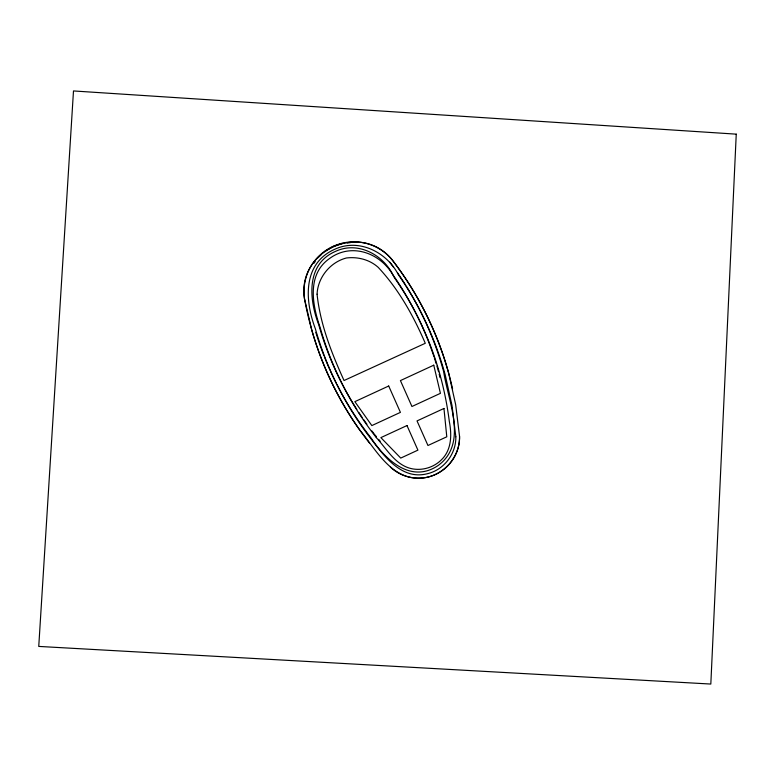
<?xml version="1.0" encoding="UTF-8"?>
<svg xmlns="http://www.w3.org/2000/svg" width="775" height="775" viewBox="0 0 775 775"><rect width="100%" height="100%" fill="white"/><g stroke="black" fill="none" stroke-linecap="round" stroke-linejoin="round"><path stroke-width="1.16" d="M459.546 436.364C460.234 458.17 441.421 477.865 419.604 478.165C390.687 478.892 375.904 449.432 359.862 430.193A328.242 328.242 0 0 1 304.488 298.704C296.767 250.112 361.198 221.476 392.092 259.761A422.549 371.797 -27 0 1 448.735 373.472L455.671 404.657L459.546 436.364A41.114 41.114 0 0 1 390.377 467.112M313.933 263.316L315.192 261.524M317.721 257.93L320.937 254.975M324.967 251.284L333.444 246.363L342.782 243.369M347.142 242.953L350.416 242.643M374.848 434.756L376.369 436.596M378.655 439.367L380.186 441.207M376.292 437.584C387.045 449.316 395.938 466.114 413.075 468.962C423.508 470.638 434.465 466.996 441.818 459.41C451.786 449.452 451.815 434.446 449.326 421.522C446.739 400.937 442.215 380.622 435.85 360.879A441.246 375.071 -27 0 0 394.368 277.644C382.463 253.735 352.189 241.693 329.482 258.569C306.648 274.515 312.325 304.963 320.114 327.438A440.403 374.354 -27 0 0 376.301 437.584M389.806 262.173L393.361 267.036M439.163 374.102L440.026 377.59M452.59 388.972A328.242 328.242 0 0 0 392.092 259.761A49.823 49.823 0 0 0 304.488 298.704L311.715 329.821A422.559 371.806 -27 0 0 369.433 442.98M336.989 384.662A418.762 368.464 -27 0 0 371.06 437.943C385.698 460.292 411.525 484.075 438.602 465.174C468.207 442.845 447.96 401.121 443.697 371.797A418.965 368.648 -27 0 0 406.245 286.062M336.476 383.654A418.762 368.464 -27 0 1 330.605 371.419M330.14 370.382A418.762 368.464 -27 0 1 324.405 356.839M323.998 355.793A418.762 368.464 -27 0 1 318.932 341.988M318.564 340.913A418.762 368.464 -27 0 1 315.793 332.31M397.556 272.829A418.965 368.648 -27 0 1 405.645 285.103M374.122 433.806A411.322 361.915 -27 0 1 371.923 430.968M366.933 424.235A411.322 361.915 -27 0 1 363.475 419.353M362.119 417.386A411.322 361.915 -27 0 1 358.796 412.407M356.839 409.403A411.322 361.915 -27 0 1 318.68 324.599C309.022 299.373 305.767 264.043 335.691 251.294C357.566 241.073 382.695 254.345 392.935 274.805A411.515 362.09 -27 0 1 434.029 356.907M434.397 358.05A411.515 362.09 -27 0 1 436.209 363.746M436.897 366.032A411.515 362.09 -27 0 1 438.563 371.787M317.072 294.19C320.211 324.289 331.603 353.1 344.032 380.525L425.281 343.286C413.482 315.958 398.641 289.162 378.21 267.356C369.646 259.615 357.701 256.593 346.377 257.988C330.179 262.212 317.798 277.421 317.072 294.19M736.25 134.153L710.82 684.054L38.75 646.418L73.489 90.946L736.25 134.153M455.826 436.742C456.252 453.879 443.804 470.115 427.015 473.806C402.613 479.957 385.349 457.851 372.504 440.781A418.762 368.464 -27 0 1 315.318 328.629C304.701 300.516 302.453 263.461 334.887 249.201C358.951 238.041 386.899 252.185 398.369 274.718A418.965 368.648 -27 0 1 445.15 374.635L452.009 405.528L455.826 436.742M388.701 386.008L354.863 401.653L371.845 425.582L400.423 412.368L388.701 386.008M433.758 365.18L400.423 380.593L411.942 406.497L440.423 393.332L433.758 365.18M407.049 425.523L380.874 437.623L400.743 458.083L417.919 450.139L406.991 425.552M443.959 408.464L417.028 420.912L427.955 445.499L446.787 436.8L443.959 408.464"/></g></svg>
